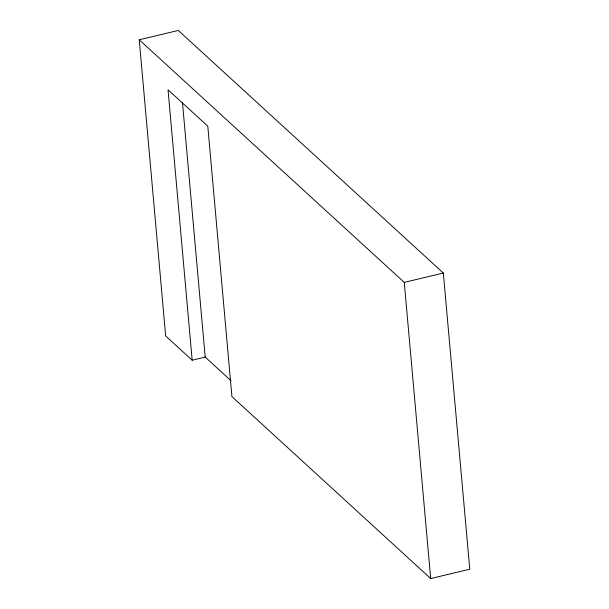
<?xml version="1.0" encoding="UTF-8"?>
<svg xmlns="http://www.w3.org/2000/svg" width="609" height="609" viewBox="0 0 609 609"><rect width="100%" height="100%" fill="white"/><g stroke="black" fill="none" stroke-linecap="round" stroke-linejoin="round"><path stroke-width="0.91" d="M192.17 360.208L165.663 335.947L139.233 39.783L178.308 30.45L443.337 273.053L469.767 569.217L430.692 578.55L231.922 396.596L207.791 126.185L168.038 89.797L192.17 360.208L205.796 356.95M139.233 39.783L404.262 282.386L443.337 273.053M231.001 380.716L205.195 357.095L182.494 102.761M404.262 282.386L430.692 578.55"/></g></svg>
